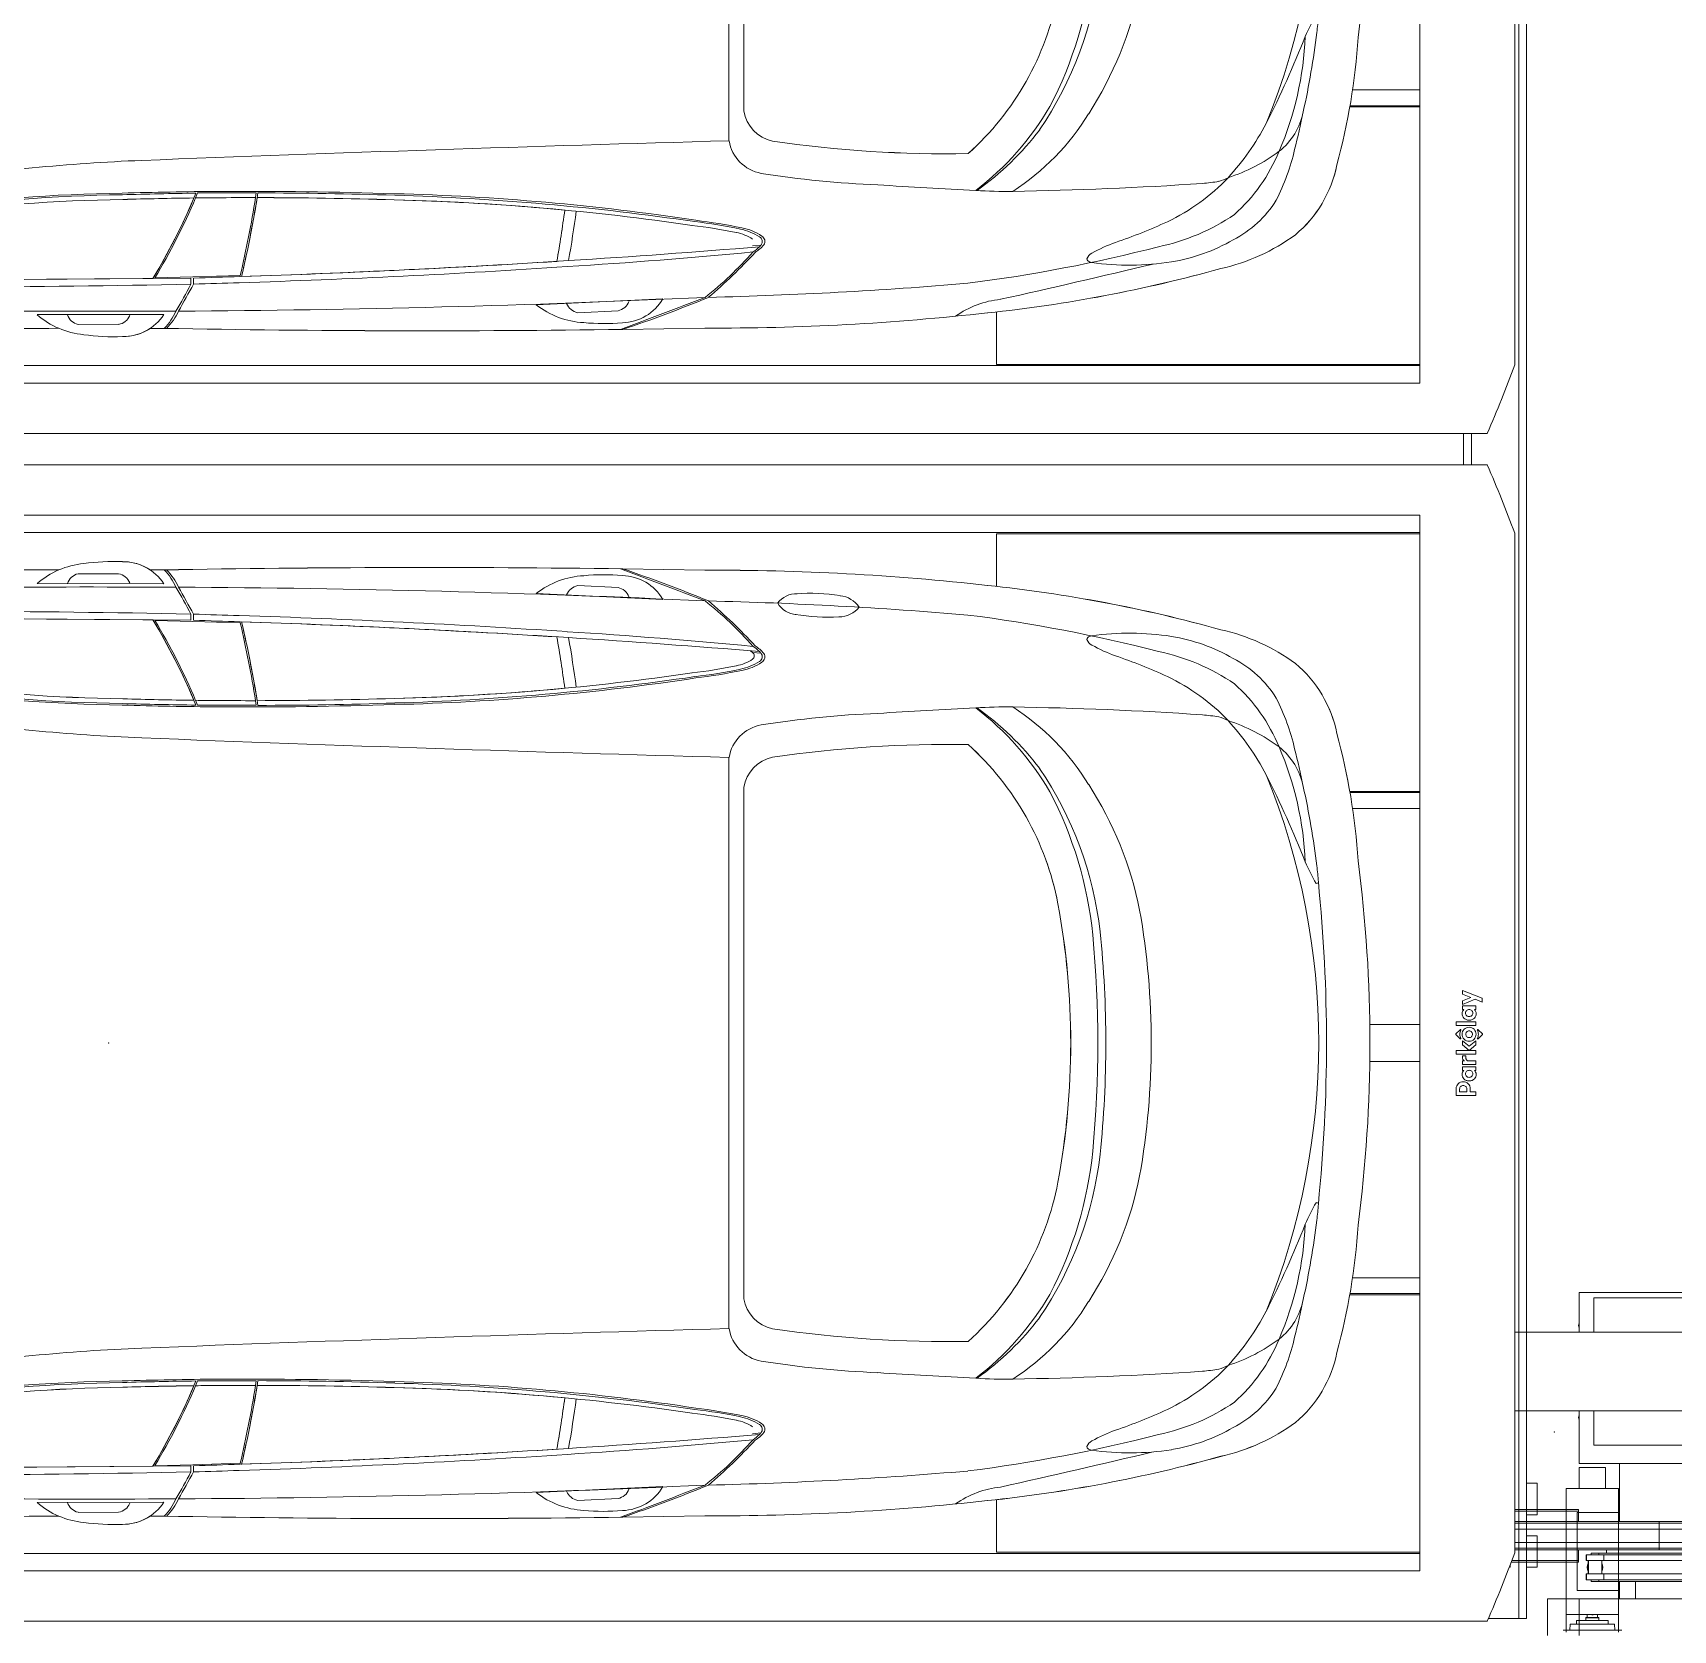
# Model space of a CAD drawing. Header units: inches. Extents: x -27 to 122, y -44 to 75.
# Drawn here: x 35.242 to 38.363, y 13.027 to 16.067 of the extents above; entities that cross this region are included whole.
import ezdxf

# ---------------------------------------------------------------- set-up
doc = ezdxf.new("R2010")
doc.units = ezdxf.units.IN
doc.header["$MEASUREMENT"] = 0
doc.set_wipeout_variables(frame=1)
doc.linetypes.add('PHANTOM', pattern=[12.7, 6.35, -1.27, 1.27, -1.27, 1.27, -1.27])
for name, color, linetype in [('PK24-LOGO', 7, 'Continuous'), ('PK24E', 7, 'Continuous'), ('PK24E-COMP-CAR', 7, 'Continuous')]:
    doc.layers.add(name, color=color, linetype=linetype)
for name, color, linetype, true_color in [('PK24E-COMP-PALLET', 132, 'Continuous', 0x00b7c8), ('PK24E-HELPER', 253, 'PHANTOM', 0xa1a1a1), ('PK24E-SYS-LIFT', 31, 'Continuous', 0xffcc5a), ('PK24E-SYS-SHELF', 31, 'Continuous', 0xffcc5a)]:
    doc.layers.add(name, color=color, linetype=linetype, true_color=true_color)
doc.layers.add('Text', color=142, linetype='Continuous', lineweight=20)

# ---------------------------------------------------------------- blocks, each defined once
blk = doc.blocks.new('ELIFTTT-CHASIS--TOP-COMP-PKE24')
at = {"layer": 'PK24E-HELPER', "lineweight": 5}
blk.add_point((0, 167.5), dxfattribs=at)
at = {"layer": 'PK24E-SYS-LIFT', "lineweight": 5}
for p, q in [((279.75, 149.25), (279.75, 145.25)), ((284.75, 149.25), (279.75, 149.25)), ((284.75, 145.25), (284.75, 149.25)), ((277.25, 145.25), (277.25, 121.25)), ((287.25, 145.25), (277.25, 145.25)), ((287.25, 140.65), (287.25, 145.25)), ((287.25, 140.65), (279.35, 140.65)), ((279.35, 140.65), (279.35, 125.85)), ((287.25, 125.85), (287.25, 140.65)), ((281.1, 132.62), (281.1, 131.52)), ((282.02, 132.62), (281.1, 132.62)), ((281.1, 131.52), (281.48, 131.52)), ((281.48, 131.52), (281.48, 128.98)), ((283.48, 132.95), (282.02, 132.95)), ((282.02, 132.95), (282.02, 132.62)), ((283.48, 132.62), (283.48, 132.95)), ((284.4, 132.62), (283.48, 132.62)), ((284.02, 131.52), (284.4, 131.52)), ((284.02, 128.98), (284.02, 131.52)), ((284.4, 131.52), (284.4, 132.62)), ((281.1, 128.98), (281.1, 127.88)), ((281.48, 128.98), (281.1, 128.98)), ((284.4, 128.98), (284.02, 128.98)), ((284.4, 127.88), (284.4, 128.98)), ((279.35, 125.85), (287.25, 125.85)), ((281.1, 127.88), (282.02, 127.88)), ((282.02, 127.88), (282.02, 127.55)), ((282.02, 127.55), (283.48, 127.55)), ((283.48, 127.88), (284.4, 127.88)), ((283.48, 127.55), (283.48, 127.88)), ((287.25, 121.25), (287.25, 125.85)), ((277.25, 121.25), (287.25, 121.25)), ((277.25, 121.25), (277.25, 118.3)), ((278.03, 119.4), (277.97, 118.3)), ((278.03, 119.4), (286.47, 119.4)), ((279.25, 120.1), (279.25, 119.4)), ((279.25, 120.1), (285.25, 120.1)), ((281.1, 120.7), (281, 120.6)), ((281, 120.6), (281, 120.1)), ((283.5, 120.6), (281, 120.6)), ((281.1, 120.7), (283.4, 120.7)), ((281.25, 121.25), (281.25, 120.7)), ((283.25, 120.7), (283.25, 121.25)), ((283.5, 120.6), (283.4, 120.7)), ((283.5, 120.1), (283.5, 120.6)), ((285.25, 119.4), (285.25, 120.1)), ((286.53, 118.3), (286.47, 119.4)), ((287.25, 118.3), (287.25, 121.25)), ((276.68, 118.3), (277.28, 118.3)), ((277.28, 118.3), (277.26, 117.91)), ((277.28, 118.3), (287.22, 118.3)), ((287.24, 117.91), (287.22, 118.3)), ((287.22, 118.3), (287.82, 118.3))]:
    blk.add_line(p, q, dxfattribs=at)
for start, end in [(147.8509, 212.1491), (327.8509, 32.1491)]:
    blk.add_arc((282.75, 130.25), 1.5, start, end, dxfattribs=at)
for points, knots in [([(282.09, 121.25), (282.11, 121.24), (282.16, 121.21), (282.25, 121.2), (282.34, 121.21), (282.39, 121.24), (282.41, 121.25)], [0, 0, 0, 0, 0.230406, 0.49981, 0.78779, 1, 1, 1, 1]), ([(276.68, 118.3), (276.68, 118.3), (276.67, 118.3), (276.67, 118.28), (276.67, 118.28)], [0, 0, 0, 0, 0.487803, 1, 1, 1, 1]), ([(287.83, 118.28), (287.83, 118.28), (287.83, 118.3), (287.82, 118.3), (287.82, 118.3)], [0, 0, 0, 0, 0.485402, 1, 1, 1, 1])]:
    blk.add_open_spline(points, degree=3, knots=knots, dxfattribs=at)
blk = doc.blocks.new('ELIFT-DU--TOP-COMP-PKE24')
at = {"layer": 'PK24E-SYS-LIFT', "linetype": 'Continuous', "lineweight": 5}
for p, q in [((309.75, 182.5), (279.75, 182.5)), ((307, 181.5), (282.5, 181.5)), ((282.5, 153.5), (307, 153.5)), ((279.75, 150), (309.75, 150)), ((287.44, 138.95), (287.44, 150)), ((-258.37, 141.25), (279.63, 141.25)), ((-258.37, 140.95), (279.63, 140.95)), ((279.63, 141.25), (279.63, 140.95)), ((279.63, 140.95), (279.63, 138.95)), ((-270.56, 138.95), (294.94, 138.95)), ((-270.56, 138.62), (294.94, 138.62)), ((-270.56, 137.52), (294.94, 137.52)), ((294.94, 138.95), (294.94, 138.62)), ((294.94, 138.95), (307.85, 138.95)), ((294.94, 138.62), (294.94, 137.52)), ((294.94, 138.62), (308.77, 138.62)), ((294.94, 137.52), (308.77, 137.52)), ((294.94, 137.52), (294.94, 134.98)), ((-270.56, 134.98), (294.94, 134.98)), ((294.94, 134.98), (294.94, 133.88)), ((294.94, 134.98), (308.77, 134.98)), ((-270.56, 133.88), (294.94, 133.88)), ((-270.56, 133.55), (294.94, 133.55)), ((279.63, 131.55), (-258.37, 131.55)), ((279.63, 131.25), (-258.37, 131.25)), ((266.63, 130.25), (266.63, 131.25)), ((279.63, 133.55), (279.63, 131.55)), ((279.63, 131.55), (279.63, 131.25)), ((281.11, 132.62), (281.11, 131.52)), ((281.11, 132.62), (308.77, 132.62)), ((281.11, 131.52), (308.77, 131.52)), ((281.49, 131.52), (281.49, 128.98)), ((282.03, 132.95), (282.03, 132.62)), ((282.03, 132.95), (307.85, 132.95)), ((284.94, 133.55), (284.94, 132.95)), ((294.94, 133.88), (308.77, 133.88)), ((294.94, 133.88), (294.94, 133.55)), ((294.94, 133.55), (307.85, 133.55)), ((-245.37, 130.25), (266.63, 130.25)), ((281.11, 128.98), (281.11, 127.88)), ((281.11, 128.98), (308.77, 128.98)), ((281.11, 127.88), (308.77, 127.88)), ((282.03, 127.88), (282.03, 127.55)), ((282.03, 127.55), (307.85, 127.55)), ((287.44, 124.25), (287.44, 127.55)), ((290.44, 127.55), (290.44, 124.25)), ((273.69, 117.25), (273.69, 124.25)), ((279.75, 124.25), (273.69, 124.25)), ((279.75, 117.25), (279.75, 124.25)), ((309.75, 124.25), (279.75, 124.25))]:
    blk.add_line(p, q, dxfattribs=at)
at = {"lineweight": 5}
blk.add_wipeout([(-285.75, 175), (-285.75, 160), (307, 160), (307, 175)], dxfattribs=at)
at = {"layer": 'PK24E-SYS-LIFT', "linetype": 'Continuous', "lineweight": 5}
for p, q in [((279.75, 182.5), (279.75, 175)), ((282.5, 181.5), (282.5, 175)), ((-285.75, 175), (307, 175)), ((307, 160), (-285.75, 160)), ((266.63, 141.25), (266.63, 160)), ((279.75, 160), (279.75, 150)), ((282.5, 160), (282.5, 153.5))]:
    blk.add_line(p, q, dxfattribs=at)
for centre in [(280.61, 176.25), (280.61, 158.75)]:
    blk.add_ellipse(centre, major_axis=(0, -1.1), ratio=0.887842, start_param=4.22895, end_param=5.195828, dxfattribs=at)
blk = doc.blocks.new('*U32')
blk.add_blockref('ELIFTTT-CHASIS--TOP-COMP-PKE24', (0, 0))
blk.add_blockref('ELIFT-DU--TOP-COMP-PKE24', (0, 0))
blk = doc.blocks.new('SEDAN---TOP-COMP-PKE24')
at = {"layer": 'PK24E-COMP-CAR', "lineweight": 5}
for p, q in [((-62.86, 104.5), (-72.44, 82.5)), ((-169.27, 88.29), (-174, 88.29)), ((-98.66, 88.8), (-169.27, 88.29)), ((-98.66, 88.8), (-79.61, 89.39)), ((10.5, 87.37), (-13.63, 87.41)), ((-5.82, 89.3), (1.87, 89.25)), ((97.78, 90.23), (113.41, 89.96)), ((-97.93, 86.02), (-81.06, 86.26)), ((105.43, 84.4), (81.33, 85.52)), ((89.22, 87.05), (96.9, 86.66)), ((-95.15, 81.48), (-93.97, 80.32)), ((-94.58, 81.49), (-84.09, 81.71)), ((-94.58, 81.49), (-93.64, 80.58)), ((15.63, 81.62), (15.63, 80.46)), ((16.15, 81.61), (16.15, 80.46)), ((-116.92, 74.75), (-123.58, 80.66)), ((-116.92, 74.58), (-123.58, 80.49)), ((-93.64, 80.58), (-91.91, 80.62)), ((-93.36, 80.34), (-91.61, 80.39)), ((-91.91, 80.62), (-84.91, 80.75)), ((-74.57, 80.93), (-65.09, 81.1)), ((-70.54, 74.33), (-73.22, 80.95)), ((15.63, 80.44), (-65.09, 81.1)), ((16.01, 80.23), (8.78, 80.42)), ((16.01, 80.23), (25.03, 79.95)), ((-114.09, 71.73), (-116.92, 74.75)), ((-114.09, 71.56), (-116.92, 74.58)), ((122.48, 74.33), (122.11, 74.63)), ((122.48, 74.33), (124.09, 74.18)), ((123.8, 74.5), (124.09, 74.18)), ((16.52, 65.21), (16.91, 64.26)), ((16.91, 64.26), (28.03, 64.26)), ((28.03, 64.26), (27.9, 65.14)), ((-216.91, 52.81), (-209.34, 57.94)), ((120.81, 48.65), (120.81, -48.65)), ((-57.16, 11.11), (-57.16, -11.11)), ((-216.91, -52.81), (-209.34, -57.94)), ((16.52, -65.21), (16.91, -64.26)), ((16.91, -64.26), (28.03, -64.26)), ((28.03, -64.26), (27.9, -65.14)), ((-114.09, -71.56), (-116.92, -74.58)), ((-114.09, -71.73), (-116.92, -74.75)), ((-116.92, -74.58), (-123.58, -80.49)), ((-116.92, -74.75), (-123.58, -80.66)), ((-70.54, -74.33), (-73.22, -80.95)), ((122.48, -74.33), (124.09, -74.18)), ((123.8, -74.5), (124.09, -74.18)), ((-95.15, -81.48), (-93.97, -80.32)), ((-94.58, -81.49), (-93.64, -80.58)), ((-93.64, -80.58), (-91.91, -80.62)), ((-93.36, -80.34), (-91.61, -80.39)), ((-91.91, -80.62), (-84.91, -80.75)), ((-74.57, -80.93), (-65.09, -81.1)), ((15.63, -80.44), (-65.09, -81.1)), ((16.01, -80.23), (8.78, -80.42)), ((15.63, -81.62), (15.63, -80.46)), ((16.01, -80.23), (25.03, -79.95)), ((16.15, -81.61), (16.15, -80.46)), ((-94.58, -81.49), (-84.09, -81.71)), ((-62.86, -104.5), (-72.44, -82.5)), ((-97.93, -86.02), (-81.06, -86.26)), ((10.5, -87.37), (-13.63, -87.41)), ((105.43, -84.4), (81.33, -85.52)), ((89.22, -87.05), (96.9, -86.66)), ((-169.27, -88.29), (-174, -88.29)), ((-98.66, -88.8), (-169.27, -88.29)), ((-98.66, -88.8), (-79.61, -89.39)), ((-5.82, -89.3), (1.87, -89.25)), ((97.78, -90.23), (113.41, -89.96))]:
    blk.add_line(p, q, dxfattribs=at)
for points in [[(-219.23, -66.14, -0.061643), (-229.5, -50.11, -0.061425), (-237.69, -30.02, -0.075225), (-237.69, 30.02, -0.061425), (-229.5, 50.11, -0.061643), (-219.23, 66.14, -0.062715), (-207.09, 76.23, -0.080698), (-193.17, 81.68, 0.049447), (-178.89, 87.33, -0.075259), (-174, 88.29), (-169.27, 88.29), (-98.66, 88.8), (-79.61, 89.39, 0.023024), (-78.74, 91.93, -0.158163), (-73.91, 101.48, -0.182926), (-62.86, 104.5), (-69.33, 89.64, -0.007742), (-9.49, 90.01, -0.077763), (-4.76, 91.22, -0.044865), (2.6, 91.59, -0.150488), (7.83, 90.05, -0.000309), (10.57, 90.02, -0.008053), (97.78, 90.23), (113.41, 89.96, -0.029408), (167.21, 87.06, -0.042052), (211.54, 78.64, -0.105095), (225.75, 72.2, -0.171896), (233.64, 58.91, -0.050927), (237.67, 34.67, -0.065564), (237.67, -34.67, -0.050927), (233.64, -58.91, -0.171896), (225.75, -72.2, -0.105095), (211.54, -78.64, -0.042052), (167.21, -87.06, -0.029408), (113.41, -89.96), (97.78, -90.23, -0.008053), (10.57, -90.02, -0.000309), (7.83, -90.05, -0.150488), (2.6, -91.59, -0.044865), (-4.76, -91.22, -0.077763), (-9.49, -90.01, -0.007742), (-69.33, -89.64), (-62.86, -104.5, -0.182926), (-73.91, -101.48, -0.158163), (-78.74, -91.93, 0.023024), (-79.61, -89.39), (-98.66, -88.8), (-169.27, -88.29), (-174, -88.29, -0.075259), (-178.89, -87.33, 0.049447), (-193.17, -81.68, -0.080698), (-207.09, -76.23, -0.062715)], [(-65.09, 81.1), (-73.22, 80.95), (-70.53, 74.32, 0.014822), (-35.67, 68.36, 0.030043), (2.71, 65.49, 0.004063), (16.22, 65.21, 0.035411), (8.42, 80.5)], [(25.28, 80.15, -0.016235), (28.25, 65.14, 0.00745), (54.29, 65.56, 0.017199), (86.77, 67.51, 0.008624), (85.26, 77.28, 0.007485)], [(-101.46, 68.87, 0.21976), (-113.83, 62.35, 0.069678), (-119.98, 41.74, 0.063275), (-119.98, -41.74, 0.069678), (-113.83, -62.35, 0.21976), (-101.46, -68.87, 0.037117), (-46.41, -58.91, 0.360325), (-42.69, -53.02, -0.038423), (-47.08, -18.45, -0.032223), (-54.77, -15.32, -0.201945), (-57.16, -11.11), (-57.16, 11.11, -0.201945), (-54.77, 15.32, -0.032223), (-47.08, 18.45, -0.038423), (-42.69, 53.02, 0.360325), (-46.41, 58.91, 0.037117)], [(126.3, 54.38, 0.304088), (120.81, 48.65), (120.81, -48.65, 0.304088), (126.3, -54.38, 0.041268), (163.52, -56.77, 0.163886), (180.58, -26.5, 0.091893), (180.58, 26.5, 0.163886), (163.52, 56.77, 0.041268)], [(-35.67, -68.36, 0.014822), (-70.53, -74.32), (-73.22, -80.95), (-65.09, -81.1), (8.42, -80.5, 0.035411), (16.22, -65.21, 0.004063), (2.71, -65.49, 0.030043)], [(28.25, -65.14, -0.016235), (25.28, -80.15, 0.007485), (85.26, -77.28, 0.008624), (86.77, -67.51, 0.017199), (54.29, -65.56, 0.00745)]]:
    blk.add_lwpolyline(points, format="xyb", close=True, dxfattribs=at)
for centre, radius, start, end in [((-64.4, 88.4), 16.17, 84.5375, 126.0025), ((-61.6, 89.26), 17.35, 135.2065, 183.224), ((-106.68, 100.05), 29.09, 315.424, 349.2913), ((-3.27, 75.49), 15.8, 95.4125, 130.9847), ((0.97, 50.47), 41.15, 87.7248, 98.0001), ((2.73, 82.33), 9.26, 33.0251, 90.7991), ((-297.73, 335.52), 276.47, 292.7519, 296.5872), ((-173.26, 71.64), 16.67, 92.5187, 109.7343), ((-88.33, 88.24), 10.35, 176.9022, 192.453), ((-90.22, 88.08), 7.98, 174.7847, 194.9697), ((-72.64, 88.8), 6.31, 184.7355, 271.8294), ((-27.52, -1842.23), 1932.32, 89.46551, 91.2399), ((-5.03, 86.36), 3.04, 105.091, 158.8834), ((1.53, 86.64), 2.64, 20.8811, 82.6101), ((-19.05, -2122.12), 2212.33, 89.23306, 89.30384), ((60.59, -2617.2), 2707.68, 89.21283, 91.05848), ((2.79, 82.38), 10.9, 23.5779, 44.4636), ((2.01, 81.41), 12.48, 25.2884, 43.4409), ((91.15, 73.14), 15.8, 92.8336, 128.4058), ((94.26, 47.96), 41.15, 85.1459, 95.4212), ((-293.91, -966.2), 1126.56, 68.80125, 69.67692), ((97.45, 79.7), 9.26, 30.4462, 88.2202), ((7.29, -176.06), 281.25, 67.6811, 71.2298), ((115.73, -368.46), 458.42, 83.5521, 90.29), ((-214.5, 156.5), 77.8, 285.9155, 297.2387), ((-120.33, 66.66), 29.22, 30.4712, 41.4579), ((-112.63, 71.62), 20.57, 28.6754, 44.4041), ((-4.65, -5675.73), 5762.5, 89.826757, 90.657219), ((-55.59, 45.28), 79.96, 27.0266, 31.2322), ((0.75, -2315.17), 2401.94, 87.31052, 89.70092), ((400.86, 299.68), 442.21, 208.7857, 209.5474), ((89.88, 84.08), 3.04, 102.5121, 156.3046), ((96.44, 84.06), 2.64, 18.3022, 80.0312), ((130.81, 81.06), 4.42, 87.5979, 143.4152), ((133.45, 49.46), 36.11, 80.9538, 94.1886), ((138.58, 80.08), 5.07, 34.0026, 83.7533), ((139.42, -180.22), 268.73, 74.431, 84.063), ((-183.36, 36.09), 46.63, 102.1421, 120.5966), ((-161.84, -60.16), 143.68, 96.751, 103.0827), ((-176.92, 69.41), 13.23, 82.1737, 97.8561), ((-176.09, 82.51), 2.49, 283.1984, 331.9154), ((-175.21, 80.92), 1.6, 41.6512, 86.9746), ((-174.55, 81.55), 0.692, 341.7255, 38.8125), ((-36.32, -2454.38), 2536.54, 91.32888, 91.97137), ((-66.73, 72.51), 11.5, 119.7345, 154.246), ((-36.58, -2440.23), 2522.39, 88.81394, 90.83629), ((114.29, 3096.19), 3016.18, 268.13548, 268.30047), ((-33.65, -1742.8), 1825.08, 86.20281, 88.16358), ((69.93, 29.14), 70.13, 41.3553, 51.6379), ((94.27, -735.78), 820.14, 85.15985, 88.61477), ((53.37, 12.12), 94.18, 42.3548, 49.8521), ((131.06, 85.96), 4.42, 210.8879, 266.7052), ((136.82, 117.13), 36.11, 260.1145, 273.3493), ((138.88, 86.15), 5.07, 270.5498, 320.3005), ((126.83, -208.42), 292.15, 75.5537, 82.7962), ((-170.4, 29.26), 56.29, 117.1325, 144.9762), ((-186.34, 43.99), 36.69, 102.6348, 120.9753), ((-160.31, 24.5), 57.62, 105.3002, 114.6581), ((-95.87, -1030.07), 1111.07, 91.42921, 94.47226), ((-95.87, -1030.24), 1111.07, 91.42921, 94.47226), ((-80.5, 98.49), 22.61, 233.4438, 258.5287), ((-80.74, 97.3), 21.15, 232.2694, 259.1312), ((-78.45, 100.5), 24, 235.8879, 261.2775), ((-76.49, 99.59), 22.08, 244.6304, 268.4473), ((-95.53, 17.86), 121.37, 22.4976, 31.0717), ((-95.23, 17.86), 121.37, 22.9596, 31.0262), ((47.02, 862.9), 783.05, 267.74093, 268.38698), ((-40.59, -1924.38), 2005.61, 86.33841, 88.1264), ((-204.64, 26.99), 235.7, 9.3153, 12.9871), ((-204.34, 26.99), 235.7, 9.0956, 13.0385), ((19.59, -1003.28), 1083.66, 84.54654, 86.42201), ((203.48, 42), 37.52, 53.5971, 77.5949), ((-173.07, 23), 63.18, 122.5877, 136.9421), ((-189.22, 50.92), 29.29, 123.1182, 158.6656), ((-152.98, 10.65), 73.28, 115.3484, 138.6962), ((-43.08, -455.9), 535.77, 94.9919, 97.9221), ((48.2, 656.1), 594.88, 257.06162, 261.83817), ((50.14, 668.51), 607.14, 257.16578, 261.83301), ((47.41, 659.23), 596.69, 257.46559, 261.99639), ((-197.26, 28.6), 286.68, 7.7985, 9.7757), ((-192.67, 28.85), 284.29, 7.8575, 9.7787), ((-42.72, -1961.75), 2043.04, 85.32494, 86.34579), ((118.65, 69.33), 7.29, 45.0659, 57.3941), ((119.22, 69.61), 7.04, 39.9295, 57.8756), ((186.57, 76.77), 0.494, 129.2513, 176.9497), ((187.85, 77.41), 1.87, 199.2077, 244.3684), ((187.48, 75.5), 2.05, 104.9203, 126.3831), ((194.18, 25.29), 52.7, 81.2711, 97.8931), ((200.54, 99.37), 27.23, 240.2717, 250.7282), ((196.47, 42.86), 34.98, 60.0524, 80.5948), ((-45, -438.56), 518.32, 97.995, 100.1199), ((-102.26, 4.78), 67.99, 83.8009, 100.0181), ((-118.87, -126.79), 200.59, 77.923, 83.141), ((98.54, 174.84), 105.16, 276.7852, 281.4395), ((117.61, 80.7), 9.1, 281.3583, 302.3899), ((118.02, 81.66), 10.75, 281.5451, 302.4414), ((118.64, 80.77), 10.03, 280.3524, 303.9003), ((121.98, 73.67), 0.827, 307.5335, 52.783), ((123.26, 73.51), 1.07, 299.4491, 38.8727), ((123.66, 73.47), 1.17, 299.3514, 34.4026), ((156.6, -28.17), 107.67, 65.4151, 71.057), ((191.31, 34.66), 40.71, 55.877, 78.0896), ((204.14, 54.36), 21.21, 32.1506, 62.5032), ((210.94, 54.42), 23.14, 11.2056, 50.22), ((-52.64, -509.63), 587.29, 98.16734, 103.21053), ((-101.49, 52.6), 22.96, 123.6769, 157.6102), ((-100.59, 52.21), 16.68, 92.9735, 142.5507), ((-140.88, -306.38), 377.31, 75.6057, 84.0024), ((209.43, 1589.03), 1546.4, 259.32932, 260.89545), ((42.27, 538.54), 473.13, 271.4558, 278.3489), ((40.47, 551.19), 486.69, 271.641, 278.3926), ((43.18, 517.82), 453.56, 271.423, 278.6866), ((98.59, 175.86), 106.94, 276.9364, 281.6426), ((98.5, 176.78), 108.13, 277.0023, 281.7071), ((184.17, 33.83), 39.83, 43.7152, 64.3709), ((-159.64, 16.61), 77.48, 140.2708, 154.3805), ((7.17, 381.59), 317.33, 262.1349, 269.1704), ((7.21, 382.52), 317.96, 262.1703, 269.1694), ((7.37, 386.04), 320.58, 262.2841, 269.1673), ((27.03, 939.01), 873.87, 270.07421, 271.78768), ((191.91, 43.6), 33.28, 22.4936, 48.0772), ((185.1, 46.71), 41.56, 12.9085, 27.0964), ((26.5, 878.44), 814.5, 268.31692, 269.60026), ((26.62, 883.44), 819.2, 268.31952, 269.29918), ((26.97, 896.69), 831.55, 268.32799, 269.25734), ((26.97, 896.69), 831.55, 269.27979, 269.55469), ((27.03, 939.01), 873.87, 269.57288, 270.05711), ((26.45, 924.83), 860.88, 269.62504, 271.86362), ((26.62, 925.75), 861.51, 270.11773, 271.848), ((154.02, -128.07), 190.95, 92.3174, 99.017), ((250.68, -1623.18), 1689.13, 92.90937, 93.54287), ((170.81, -28.86), 92.82, 89.2731, 93.6198), ((131.82, 20.25), 54.69, 30.2777, 52.7207), ((131.89, 17.61), 56.95, 37.4412, 54.1701), ((161.23, -630.98), 695.01, 86.13621, 89.11285), ((146.89, 24.97), 46.36, 31.4915, 57.2212), ((205.84, 33.15), 29.38, 79.4948, 85.6599), ((-20.48, -83.54), 243.89, 143.4887, 147.0067), ((-158.26, -83.55), 148.45, 101.1054, 113.2737), ((81.19, 0), 212.94, 163.2572, 196.7428), ((-43.31, 30.11), 77.54, 155.4324, 171.3758), ((210.31, 0), 253.31, 165.808, 194.192), ((20.7, 421.08), 363.31, 261.1383, 267.7269), ((125.55, 53), 7.66, 100.9038, 169.9775), ((209.09, 54.07), 8.25, 62.0609, 75.2343), ((202.54, 29.3), 33.7, 53.3329, 71.9981), ((176.71, 28.17), 49.14, 27.7511, 42.4711), ((-203.41, 26.57), 31.35, 105.5199, 133.6166), ((-214.29, 65.25), 8.83, 286.3623, 315.0949), ((-48.11, 53.72), 5.46, 344.2805, 79.2136), ((396.89, 10097.96), 10047.5, 267.772041, 268.409436), ((159.36, -169.54), 226.34, 88.9472, 98.3998), ((127.12, 16.32), 54.42, 10.7856, 48.0145), ((214.75, 46.36), 12.73, 11.1246, 51.5606), ((165.67, 31.9), 62.01, 2.3622, 23.2046), ((116.96, 27.06), 120.95, 3.6064, 15.2679), ((38507.92, 0), 38389.96, 179.918916, 180.081084), ((127.83, 47.42), 7.13, 102.4032, 170.0587), ((73.91, 17.65), 156.47, 11.4902, 14.1867), ((-152.11, 6.89), 88.65, 150.8176, 164.8775), ((-199.28, 16.8), 40.1, 116.0817, 141.0743), ((-99.23, 0), 129.15, 155.9157, 204.0843), ((-99.06, 0), 129.15, 155.8616, 204.1384), ((179.75, 7.18), 227.11, 168.5559, 177.1567), ((119.54, 13.27), 69.51, 6.5279, 34.0955), ((94.81, 0), 135.38, 337.8449, 22.1551), ((32.35, -43.02), 210.09, 21.6408, 26.6018), ((-206.61, 28.32), 24.95, 126.0607, 172.1709), ((-99.65, -0.01), 130.96, 158.2662, 177.8999), ((111.67, 12.78), 75.95, 5.882, 27.4799), ((127.86, 11.49), 69.65, 11.4325, 32.7677), ((75.67, 15.25), 155.25, 6.8321, 12.4866), ((-99.66, -0.01), 132.78, 160.4779, 176.8863), ((-216.31, 33.98), 12.15, 123.0411, 140.9727), ((-198.32, 21.08), 35.27, 138.6846, 140.9658), ((-205.51, 22.25), 31.83, 141.6601, 173.1733), ((-99.67, -0.01), 133.28, 161.0425, 176.7705), ((-213.93, 29.41), 17.05, 137.5427, 151.3063), ((208.52, 0), 331.14, 172.7589, 187.2411), ((-99.66, -0.01), 134.86, 163.5999, 177.2039), ((-99.68, 0), 134.56, 162.8481, 176.962), ((-185.33, 17.99), 48.1, 153.192, 155.3203), ((-197.47, 22.79), 34.84, 156.654, 168.918), ((261.66, 49.18), 37.08, 203.3989, 210.465), ((-25.6, 0), 265.54, 352.4977, 7.5023), ((-99.69, 0), 135.4, 166.4538, 193.5462), ((-112.46, -386.64), 419.55, 92.2915, 105.8548), ((188.44, 27.93), 41.78, 3.7238, 7.9632), ((-39.3, 0), 200.64, 171.3961, 188.6039), ((229.84, 30.63), 0.284, 239.4556, 4.0705), ((-71.6, 0.01), 303.27, 354.2027, 5.7986), ((-36.68, 0), 202.11, 172.5993, 187.4007), ((37.61, 0), 145.4, 349.4993, 10.5007), ((53.43, 0), 144.91, 349.9468, 10.0532), ((-35.79, 0), 223.95, 354.7316, 5.2684), ((-17.83, 0), 207.52, 354.1451, 5.8549), ((-26.66, -42.67), 64.44, 108.4794, 115.8619), ((-50.97, 10.37), 6.23, 127.5597, 173.228), ((-228.37, 3.97), 6.5, 150.9416, 173.9628), ((-232.9, 5.01), 1.53, 102.1025, 167.8605), ((-233.19, 6.58), 1.02, 63.7035, 147.9621), ((-233.52, 4.76), 1.77, 38.8304, 81.862), ((-235.4, 3.07), 5.18, 19.4522, 58.9919), ((-202.83, 0.56), 32.26, 172.7148, 178.7464), ((-212.26, 0.19), 22.72, 166.9051, 180.4687), ((-237.14, 1.55), 6.6, 21.4953, 40.8079), ((-240.92, 0.01), 10.68, 359.9671, 21.793), ((-241.08, 0.02), 11.58, 359.9064, 24.3217), ((-202.83, -0.56), 32.26, 181.2536, 187.2852), ((-212.26, -0.19), 22.72, 179.5313, 193.0949), ((-240.92, -0.01), 10.68, 338.207, 0.0329), ((-241.08, -0.02), 11.58, 335.6783, 0.0936), ((-228.37, -3.97), 6.5, 186.0372, 209.0584), ((-232.9, -5.01), 1.53, 192.1395, 257.8975), ((-233.52, -4.76), 1.77, 278.138, 321.1696), ((-235.4, -3.07), 5.18, 301.0081, 340.5478), ((-237.14, -1.55), 6.6, 319.1921, 338.5047), ((-99.65, 0.01), 130.96, 182.1001, 201.7338), ((-99.66, 0.01), 134.86, 182.7961, 196.4001), ((-99.68, 0), 134.56, 183.038, 197.1519), ((-233.19, -6.58), 1.02, 212.0379, 296.2965), ((-99.67, 0.01), 133.28, 183.2295, 198.9575), ((-99.66, 0.01), 132.78, 183.1137, 199.5221), ((-50.97, -10.37), 6.23, 186.772, 232.4403), ((-26.66, 42.67), 64.44, 244.1381, 251.5206), ((-112.46, 386.64), 419.55, 254.1452, 267.7085), ((179.75, -7.18), 227.11, 182.8433, 191.4441), ((119.54, -13.27), 69.51, 325.9045, 353.4721), ((111.67, -12.78), 75.95, 332.5201, 354.118), ((-205.51, -22.25), 31.83, 186.8267, 218.3399), ((127.12, -16.32), 54.42, 311.9855, 349.2144), ((127.86, -11.49), 69.65, 327.2323, 348.5675), ((-152.11, -6.89), 88.65, 195.1225, 209.1824), ((-197.47, -22.79), 34.84, 191.082, 203.346), ((261.66, -49.18), 37.08, 149.535, 156.6011), ((229.84, -30.63), 0.284, 355.9295, 120.5444), ((188.44, -27.93), 41.78, 352.0368, 356.2762), ((-206.61, -28.32), 24.95, 187.8291, 233.9393), ((75.67, -15.25), 155.25, 347.5134, 353.1679), ((32.35, 43.02), 210.09, 333.3982, 338.3592), ((165.67, -31.9), 62.01, 336.7954, 357.6378), ((116.96, -27.06), 120.95, 344.7321, 356.3936), ((-185.33, -17.99), 48.1, 204.6797, 206.808), ((-213.93, -29.41), 17.05, 208.6937, 222.4573), ((-199.28, -16.8), 40.1, 218.9257, 243.9183), ((-216.31, -33.98), 12.15, 219.0273, 236.9589), ((-198.32, -21.08), 35.27, 219.0342, 221.3154), ((-43.31, -30.11), 77.54, 188.6242, 204.5676), ((-20.48, 83.54), 243.89, 212.9933, 216.5113), ((-203.41, -26.57), 31.35, 226.3834, 254.4801), ((127.83, -47.42), 7.13, 189.9413, 257.5968), ((131.82, -20.25), 54.69, 307.2793, 329.7223), ((146.89, -24.97), 46.36, 302.7788, 328.5085), ((214.75, -46.36), 12.73, 308.4394, 348.8754), ((73.91, -17.65), 156.47, 345.8133, 348.5098), ((-159.64, -16.61), 77.48, 205.6195, 219.7292), ((-158.26, 83.55), 148.45, 246.7263, 258.8946), ((-48.11, -53.72), 5.46, 280.7864, 15.7195), ((131.89, -17.61), 56.95, 305.8299, 322.5588), ((176.71, -28.17), 49.14, 317.5289, 332.2489), ((396.89, -10097.96), 10047.5, 91.590564, 92.227959), ((125.55, -53), 7.66, 190.0225, 259.0962), ((159.36, 169.54), 226.34, 261.6002, 271.0528), ((185.1, -46.71), 41.56, 332.9036, 347.0915), ((-214.29, -65.25), 8.83, 44.9051, 73.6377), ((-152.98, -10.65), 73.28, 221.3038, 244.6516), ((-140.88, 306.38), 377.31, 275.9976, 284.3943), ((20.7, -421.08), 363.31, 92.2731, 98.8617), ((202.54, -29.3), 33.7, 288.0019, 306.6671), ((191.91, -43.6), 33.28, 311.9228, 337.5064), ((210.94, -54.42), 23.14, 309.78, 348.7944), ((-170.4, -29.26), 56.29, 215.0238, 242.8675), ((-189.22, -50.92), 29.29, 201.3344, 236.8818), ((-52.64, 509.63), 587.29, 256.78947, 261.83266), ((-101.49, -52.6), 22.96, 202.3898, 236.3231), ((-100.59, -52.21), 16.68, 217.4493, 267.0265), ((209.43, -1589.03), 1546.4, 99.10455, 100.67068), ((154.02, 128.07), 190.95, 260.983, 267.6826), ((184.17, -33.83), 39.83, 295.6291, 316.2848), ((205.84, -33.15), 29.38, 274.3401, 280.5052), ((209.09, -54.07), 8.25, 284.7657, 297.9391), ((7.17, -381.59), 317.33, 90.8296, 97.8651), ((7.21, -382.52), 317.96, 90.8306, 97.8297), ((7.37, -386.04), 320.58, 90.8327, 97.7159), ((26.5, -878.44), 814.5, 90.39974, 91.68308), ((26.62, -883.44), 819.2, 90.70082, 91.68048), ((26.97, -896.69), 831.55, 90.74266, 91.67201), ((-95.53, -17.86), 121.37, 328.9283, 337.5024), ((-95.23, -17.86), 121.37, 328.9738, 337.0404), ((26.97, -896.69), 831.55, 90.44531, 90.72021), ((27.03, -939.01), 873.87, 89.94289, 90.42712), ((26.45, -924.83), 860.88, 88.13638, 90.37496), ((-204.64, -26.99), 235.7, 347.0129, 350.6847), ((-204.34, -26.99), 235.7, 346.9615, 350.9044), ((27.03, -939.01), 873.87, 88.21232, 89.92579), ((26.62, -925.75), 861.51, 88.152, 89.88227), ((40.47, -551.19), 486.69, 81.6074, 88.359), ((43.18, -517.82), 453.56, 81.3134, 88.577), ((250.68, 1623.18), 1689.13, 266.45713, 267.09063), ((170.81, 28.86), 92.82, 266.3802, 270.7269), ((161.23, 630.98), 695.01, 270.88715, 273.86379), ((-173.07, -23), 63.18, 223.0579, 237.4123), ((48.2, -656.1), 594.88, 98.16183, 102.93838), ((50.14, -668.51), 607.14, 98.16699, 102.83422), ((47.41, -659.23), 596.69, 98.00361, 102.53441), ((42.27, -538.54), 473.13, 81.6511, 88.5442), ((-197.26, -28.6), 286.68, 350.2243, 352.2015), ((-192.67, -28.85), 284.29, 350.2213, 352.1425), ((191.31, -34.66), 40.71, 281.9104, 304.123), ((204.14, -54.36), 21.21, 297.4968, 327.8494), ((-45, 438.56), 518.32, 259.8801, 262.005), ((-102.26, -4.78), 67.99, 259.9819, 276.1991), ((-118.87, 126.79), 200.59, 276.859, 282.077), ((98.54, -174.84), 105.16, 78.5605, 83.2148), ((98.59, -175.86), 106.94, 78.3574, 83.0636), ((98.5, -176.78), 108.13, 78.2929, 82.9977), ((118.02, -81.66), 10.75, 57.5586, 78.4549), ((118.64, -80.77), 10.03, 56.0997, 79.6476), ((156.6, 28.17), 107.67, 288.943, 294.5849), ((-43.08, 455.9), 535.77, 262.0779, 265.0081), ((-42.72, 1961.75), 2043.04, 273.65421, 274.67506), ((117.61, -80.7), 9.1, 57.6101, 78.6417), ((118.65, -69.33), 7.29, 302.6059, 314.9341), ((119.22, -69.61), 7.04, 302.1244, 320.0705), ((123.26, -73.51), 1.07, 321.1273, 60.5509), ((123.66, -73.47), 1.17, 325.5974, 60.6486), ((126.83, 208.42), 292.15, 277.2038, 284.4463), ((200.54, -99.37), 27.23, 109.2718, 119.7283), ((196.47, -42.86), 34.98, 279.4052, 299.9476), ((203.48, -42), 37.52, 282.4051, 306.4029), ((-183.36, -36.09), 46.63, 239.4034, 257.8579), ((-186.34, -43.99), 36.69, 239.0247, 257.3652), ((-160.31, -24.5), 57.62, 245.3419, 254.6998), ((-95.87, 1030.24), 1111.07, 265.52774, 268.57079), ((-95.87, 1030.07), 1111.07, 265.52774, 268.57079), ((-80.5, -98.49), 22.61, 101.4713, 126.5562), ((-80.74, -97.3), 21.15, 100.8688, 127.7306), ((-78.45, -100.5), 24, 98.7225, 124.1121), ((-76.49, -99.59), 22.08, 91.5527, 115.3696), ((-66.73, -72.51), 11.5, 205.754, 240.2655), ((-40.59, 1924.38), 2005.61, 271.8736, 273.66159), ((19.59, 1003.28), 1083.66, 273.57799, 275.45346), ((69.93, -29.14), 70.13, 308.3621, 318.6447), ((53.37, -12.12), 94.18, 310.1479, 317.6452), ((-246.73, 1783.89), 1914.22, 282.56403, 283.45609), ((187.85, -77.41), 1.87, 115.6316, 160.7923), ((186.57, -76.77), 0.494, 183.0503, 230.7487), ((187.48, -75.5), 2.05, 233.6169, 255.0797), ((194.18, -25.29), 52.7, 262.1069, 278.7289), ((-161.84, 60.16), 143.68, 256.9173, 263.249), ((-297.73, -335.52), 276.47, 63.4128, 67.2481), ((-176.09, -82.51), 2.49, 28.0846, 76.8016), ((-36.32, 2454.38), 2536.54, 268.02863, 268.67112), ((-106.68, -100.05), 29.09, 10.7087, 44.576), ((47.02, -862.9), 783.05, 91.61302, 92.25907), ((-33.65, 1742.8), 1825.08, 271.83642, 273.79719), ((139.42, 180.22), 268.73, 275.937, 285.569), ((-214.5, -156.5), 77.8, 62.7613, 74.0845), ((-176.92, -69.41), 13.23, 262.1439, 277.8263), ((-175.21, -80.92), 1.6, 273.0254, 318.3488), ((-174.55, -81.55), 0.692, 321.1875, 18.2745), ((-120.33, -66.66), 29.22, 318.5421, 329.5288), ((-112.63, -71.62), 20.57, 315.5959, 331.3246), ((-72.64, -88.8), 6.31, 88.1706, 175.2645), ((-36.58, 2440.23), 2522.39, 269.16371, 271.18606), ((-55.59, -45.28), 79.96, 328.7678, 332.9734), ((400.86, -299.68), 442.21, 150.4526, 151.2143), ((0.75, 2315.17), 2401.94, 270.29908, 272.68948), ((114.29, -3096.19), 3016.18, 91.69953, 91.86452), ((-293.91, 966.2), 1126.56, 290.32308, 291.19875), ((7.29, 176.06), 281.25, 288.7702, 292.3189), ((94.27, 735.78), 820.14, 271.38523, 274.84015), ((-173.26, -71.64), 16.67, 250.2657, 267.4813), ((-88.33, -88.24), 10.35, 167.547, 183.0978), ((-90.22, -88.08), 7.98, 165.0303, 185.2153), ((-4.65, 5675.73), 5762.5, 269.342781, 270.173243), ((2.73, -82.33), 9.26, 269.2009, 326.9749), ((2.79, -82.38), 10.9, 315.5364, 336.4221), ((2.01, -81.41), 12.48, 316.5591, 334.7116), ((91.15, -73.14), 15.8, 231.5942, 267.1664), ((89.88, -84.08), 3.04, 203.6954, 257.4879), ((96.44, -84.06), 2.64, 279.9688, 341.6978), ((97.45, -79.7), 9.26, 271.7798, 329.5538), ((115.73, 368.46), 458.42, 269.71, 276.4479), ((171.42, -102.14), 17.73, 95.6452, 125.5224), ((-61.6, -89.26), 17.35, 176.776, 224.7935), ((-27.52, 1842.23), 1932.32, 268.7601, 270.53449), ((-3.27, -75.49), 15.8, 229.0153, 264.5875), ((-5.03, -86.36), 3.04, 201.1166, 254.909), ((1.53, -86.64), 2.64, 277.3899, 339.1189), ((-19.05, 2122.12), 2212.33, 270.69616, 270.76694), ((60.59, 2617.2), 2707.68, 268.94152, 270.78717), ((94.26, -47.96), 41.15, 264.5788, 274.8541), ((0.97, -50.47), 41.15, 261.9999, 272.2752), ((-64.4, -88.4), 16.17, 233.9975, 275.4625)]:
    blk.add_arc(centre, radius, start, end, dxfattribs=at)
blk = doc.blocks.new('LOGO----DECOR-PK24')
at = {"layer": 'PK24-LOGO', "lineweight": 5}
for p, q in [((-10, 2.13), (-8.71, 2.13)), ((-10, -1.62), (-10, 2.13)), ((-9.29, 1.47), (-9.29, 0.11)), ((-8.76, 1.47), (-9.29, 1.47)), ((-9.29, 0.11), (-8.76, 0.11)), ((-8.61, 1.46), (-8.76, 1.47)), ((-8.76, 0.11), (-8.61, 0.13)), ((-8.71, 2.13), (-8.43, 2.11)), ((-8.48, 1.42), (-8.61, 1.46)), ((-8.61, 0.13), (-8.48, 0.17)), ((-8.36, 1.35), (-8.48, 1.42)), ((-8.48, 0.17), (-8.36, 0.23)), ((-8.43, 2.11), (-8.3, 2.07)), ((-8.26, 1.27), (-8.36, 1.35)), ((-8.36, 0.23), (-8.26, 0.31)), ((-8.3, 2.07), (-8.17, 2.03)), ((-8.19, 1.17), (-8.26, 1.27)), ((-8.26, 0.31), (-8.19, 0.41)), ((-8.13, 1.05), (-8.19, 1.17)), ((-8.19, 0.41), (-8.13, 0.53)), ((-8.17, 2.03), (-7.94, 1.9)), ((-8.09, 0.93), (-8.13, 1.05)), ((-8.13, 0.53), (-8.09, 0.66)), ((-8.08, 0.79), (-8.09, 0.93)), ((-8.09, 0.66), (-8.08, 0.79)), ((-7.94, 1.9), (-7.74, 1.74)), ((-7.74, 1.74), (-7.58, 1.55)), ((-7.58, 0.04), (-7.74, -0.16)), ((-7.58, 1.55), (-7.46, 1.32)), ((-7.46, 0.27), (-7.58, 0.04)), ((-7.46, 1.32), (-7.38, 1.06)), ((-7.38, 0.52), (-7.46, 0.27)), ((-7.38, 1.06), (-7.36, 0.79)), ((-7.36, 0.79), (-7.38, 0.52)), ((-7.19, -0.02), (-7.16, 0.13)), ((-7.16, 0.13), (-7.11, 0.26)), ((-7.11, 0.26), (-6.98, 0.49)), ((-6.98, 0.49), (-6.82, 0.68)), ((-6.82, 0.68), (-6.62, 0.82)), ((-6.62, 0.82), (-6.41, 0.92)), ((-6.42, 0.06), (-6.48, -0.05)), ((-6.33, 0.17), (-6.42, 0.06)), ((-6.41, 0.92), (-6.19, 0.98)), ((-6.23, 0.25), (-6.33, 0.17)), ((-6.11, 0.31), (-6.23, 0.25)), ((-6.19, 0.98), (-5.97, 1)), ((-5.98, 0.35), (-6.11, 0.31)), ((-5.84, 0.36), (-5.98, 0.35)), ((-5.97, 1), (-5.74, 0.98)), ((-5.71, 0.35), (-5.84, 0.36)), ((-5.74, 0.98), (-5.53, 0.92)), ((-5.58, 0.31), (-5.71, 0.35)), ((-5.47, 0.24), (-5.58, 0.31)), ((-5.53, 0.92), (-5.35, 0.82)), ((-5.37, 0.16), (-5.47, 0.24)), ((-5.29, 0.06), (-5.37, 0.16)), ((-5.35, 0.82), (-5.21, 0.7)), ((-5.23, -0.06), (-5.29, 0.06)), ((-5.21, 0.7), (-5.21, 0.95)), ((-5.21, 0.95), (-4.5, 0.95)), ((-4.5, 0.95), (-4.5, -1.62)), ((-3.41, 0.95), (-4.11, 0.95)), ((-4.11, 0.95), (-4.11, -1.62)), ((-3.41, 0.53), (-3.41, 0.95)), ((-3.36, 0.62), (-3.41, 0.53)), ((-3.37, -0.03), (-3.32, 0.06)), ((-3.29, 0.71), (-3.36, 0.62)), ((-3.32, 0.06), (-3.26, 0.13)), ((-3.22, 0.78), (-3.29, 0.71)), ((-3.26, 0.13), (-3.19, 0.19)), ((-3.14, 0.84), (-3.22, 0.78)), ((-3.19, 0.19), (-3.11, 0.23)), ((-3.05, 0.89), (-3.14, 0.84)), ((-3.11, 0.23), (-3.02, 0.26)), ((-2.94, 0.92), (-3.05, 0.89)), ((-3.02, 0.26), (-2.92, 0.27)), ((-2.83, 0.94), (-2.94, 0.92)), ((-2.92, 0.27), (-2.42, 0.27)), ((-2.7, 0.95), (-2.83, 0.94)), ((-2.42, 0.95), (-2.7, 0.95)), ((-2.42, 0.27), (-2.42, 0.95)), ((-1.42, 2.13), (-2.13, 2.13)), ((-2.13, 2.13), (-2.13, -1.62)), ((-1.42, -1.62), (-1.42, 2.13)), ((-0.37, 0.95), (-1.42, -0.33)), ((-0.61, -0.33), (0.44, 0.95)), ((0.44, 0.95), (-0.37, 0.95)), ((0.44, 0.19), (0.36, -0.06)), ((0.56, 0.41), (0.44, 0.19)), ((0.72, 0.61), (0.56, 0.41)), ((0.92, 0.77), (0.72, 0.61)), ((0.77, 1.32), (0.79, 1.37)), ((0.78, 1.26), (0.77, 1.32)), ((0.81, 1.24), (0.78, 1.26)), ((0.79, 1.37), (1.61, 2.19)), ((0.85, 1.23), (0.81, 1.24)), ((0.89, 1.24), (0.85, 1.23)), ((1.07, 1.32), (0.89, 1.24)), ((1.15, 0.9), (0.92, 0.77)), ((1.27, 1.37), (1.07, 1.32)), ((1.07, -0.08), (1.13, 0.03)), ((1.13, 0.03), (1.21, 0.12)), ((1.4, 0.98), (1.15, 0.9)), ((1.21, 0.12), (1.3, 0.2)), ((1.46, 1.41), (1.27, 1.37)), ((1.3, 0.2), (1.41, 0.26)), ((1.67, 1), (1.4, 0.98)), ((1.41, 0.26), (1.54, 0.3)), ((1.67, 1.42), (1.46, 1.41)), ((1.54, 0.3), (1.67, 0.31)), ((1.61, 2.19), (1.67, 2.21)), ((1.67, 2.21), (1.73, 2.19)), ((1.87, 1.41), (1.67, 1.42)), ((1.94, 0.98), (1.67, 1)), ((1.67, 0.31), (1.8, 0.3)), ((1.73, 2.19), (2.54, 1.37)), ((1.8, 0.3), (1.92, 0.26)), ((2.07, 1.37), (1.87, 1.41)), ((1.92, 0.26), (2.03, 0.2)), ((2.19, 0.9), (1.94, 0.98)), ((2.03, 0.2), (2.13, 0.12)), ((2.26, 1.32), (2.07, 1.37)), ((2.13, 0.12), (2.2, 0.03)), ((2.41, 0.77), (2.19, 0.9)), ((2.2, 0.03), (2.26, -0.08)), ((2.45, 1.24), (2.26, 1.32)), ((2.61, 0.61), (2.41, 0.77)), ((2.48, 1.23), (2.45, 1.24)), ((2.52, 1.24), (2.48, 1.23)), ((2.55, 1.26), (2.52, 1.24)), ((2.54, 1.37), (2.57, 1.32)), ((2.57, 1.32), (2.55, 1.26)), ((2.78, 0.41), (2.61, 0.61)), ((2.9, 0.19), (2.78, 0.41)), ((2.98, -0.06), (2.9, 0.19)), ((3.31, 2.13), (4.01, 2.13)), ((3.31, -1.62), (3.31, 2.13)), ((4.01, 2.13), (4.01, -1.62)), ((4.37, -0.02), (4.4, 0.13)), ((4.4, 0.13), (4.45, 0.26)), ((4.45, 0.26), (4.58, 0.49)), ((4.58, 0.49), (4.74, 0.68)), ((4.74, 0.68), (4.93, 0.82)), ((4.93, 0.82), (5.15, 0.92)), ((5.14, 0.06), (5.08, -0.05)), ((5.23, 0.17), (5.14, 0.06)), ((5.15, 0.92), (5.37, 0.98)), ((5.33, 0.25), (5.23, 0.17)), ((5.45, 0.31), (5.33, 0.25)), ((5.37, 0.98), (5.59, 1)), ((5.58, 0.35), (5.45, 0.31)), ((5.72, 0.36), (5.58, 0.35)), ((5.59, 1), (5.82, 0.98)), ((5.85, 0.35), (5.72, 0.36)), ((5.82, 0.98), (6.03, 0.92)), ((5.98, 0.31), (5.85, 0.35)), ((6.09, 0.24), (5.98, 0.31)), ((6.03, 0.92), (6.21, 0.82)), ((6.19, 0.16), (6.09, 0.24)), ((6.27, 0.06), (6.19, 0.16)), ((6.21, 0.82), (6.35, 0.7)), ((6.32, -0.06), (6.27, 0.06)), ((6.35, 0.7), (6.35, 0.95)), ((6.35, 0.95), (7.06, 0.95)), ((7.06, 0.95), (7.06, -1.62)), ((8.33, -1.51), (7.31, 0.95)), ((7.31, 0.95), (8.05, 0.95)), ((8.05, 0.95), (8.68, -0.63)), ((10, 0.95), (8.51, -2.81)), ((8.68, -0.63), (9.27, 0.95)), ((9.27, 0.95), (10, 0.95)), ((-9.29, -1.62), (-10, -1.62)), ((-8.71, -0.55), (-9.29, -0.55)), ((-9.29, -0.55), (-9.29, -1.62)), ((-8.43, -0.52), (-8.71, -0.55)), ((-8.3, -0.49), (-8.43, -0.52)), ((-8.17, -0.44), (-8.3, -0.49)), ((-7.94, -0.32), (-8.17, -0.44)), ((-7.74, -0.16), (-7.94, -0.32)), ((-7.22, -0.33), (-7.21, -0.17)), ((-7.21, -0.5), (-7.22, -0.33)), ((-7.21, -0.17), (-7.19, -0.02)), ((-7.19, -0.65), (-7.21, -0.5)), ((-7.16, -0.79), (-7.19, -0.65)), ((-7.1, -0.92), (-7.16, -0.79)), ((-6.97, -1.15), (-7.1, -0.92)), ((-6.81, -1.34), (-6.97, -1.15)), ((-6.62, -1.48), (-6.81, -1.34)), ((-6.41, -1.59), (-6.62, -1.48)), ((-6.52, -0.18), (-6.53, -0.33)), ((-6.53, -0.33), (-6.52, -0.47)), ((-6.48, -0.05), (-6.52, -0.18)), ((-6.52, -0.47), (-6.48, -0.6)), ((-6.48, -0.6), (-6.42, -0.72)), ((-6.42, -0.72), (-6.33, -0.82)), ((-6.19, -1.65), (-6.41, -1.59)), ((-6.33, -0.82), (-6.23, -0.9)), ((-6.23, -0.9), (-6.11, -0.97)), ((-5.98, -1.67), (-6.19, -1.65)), ((-6.11, -0.97), (-5.98, -1.01)), ((-5.98, -1.01), (-5.84, -1.02)), ((-5.74, -1.65), (-5.98, -1.67)), ((-5.84, -1.02), (-5.71, -1.01)), ((-5.53, -1.57), (-5.74, -1.65)), ((-5.71, -1.01), (-5.58, -0.97)), ((-5.58, -0.97), (-5.47, -0.9)), ((-5.35, -1.47), (-5.53, -1.57)), ((-5.47, -0.9), (-5.37, -0.82)), ((-5.37, -0.82), (-5.29, -0.72)), ((-5.21, -1.33), (-5.35, -1.47)), ((-5.29, -0.72), (-5.23, -0.6)), ((-5.2, -0.19), (-5.23, -0.06)), ((-5.23, -0.6), (-5.2, -0.47)), ((-5.21, -1.62), (-5.21, -1.33)), ((-5.21, -1.33), (-5.21, -1.33)), ((-4.5, -1.62), (-5.21, -1.62)), ((-5.19, -0.33), (-5.2, -0.19)), ((-5.2, -0.47), (-5.19, -0.33)), ((-4.11, -1.62), (-3.41, -1.62)), ((-3.41, -0.21), (-3.4, -0.12)), ((-3.41, -1.62), (-3.41, -0.21)), ((-3.4, -0.12), (-3.37, -0.03)), ((-2.13, -1.62), (-1.42, -1.62)), ((-1.42, -0.33), (-0.37, -1.62)), ((0.44, -1.62), (-0.61, -0.33)), ((-0.37, -1.62), (0.44, -1.62)), ((0.36, -0.06), (0.33, -0.33)), ((0.33, -0.33), (0.36, -0.6)), ((0.36, -0.6), (0.44, -0.85)), ((0.44, -0.85), (0.56, -1.08)), ((0.56, -1.08), (0.72, -1.28)), ((0.72, -1.28), (0.92, -1.44)), ((0.77, -1.98), (0.78, -1.93)), ((0.79, -2.04), (0.77, -1.98)), ((0.78, -1.93), (0.81, -1.9)), ((1.61, -2.85), (0.79, -2.04)), ((0.81, -1.9), (0.85, -1.89)), ((0.85, -1.89), (0.89, -1.9)), ((0.89, -1.9), (1.07, -1.98)), ((0.92, -1.44), (1.15, -1.56)), ((1.02, -0.33), (1.03, -0.2)), ((1.03, -0.46), (1.02, -0.33)), ((1.03, -0.2), (1.07, -0.08)), ((1.07, -0.59), (1.03, -0.46)), ((1.13, -0.7), (1.07, -0.59)), ((1.07, -1.98), (1.27, -2.04)), ((1.21, -0.79), (1.13, -0.7)), ((1.15, -1.56), (1.4, -1.64)), ((1.3, -0.87), (1.21, -0.79)), ((1.27, -2.04), (1.46, -2.07)), ((1.41, -0.93), (1.3, -0.87)), ((1.4, -1.64), (1.67, -1.67)), ((1.54, -0.97), (1.41, -0.93)), ((1.46, -2.07), (1.67, -2.09)), ((1.67, -0.98), (1.54, -0.97)), ((1.67, -2.88), (1.61, -2.85)), ((1.8, -0.97), (1.67, -0.98)), ((1.67, -1.67), (1.94, -1.64)), ((1.67, -2.09), (1.87, -2.07)), ((1.73, -2.85), (1.67, -2.88)), ((2.54, -2.04), (1.73, -2.85)), ((1.92, -0.93), (1.8, -0.97)), ((1.87, -2.07), (2.07, -2.04)), ((2.03, -0.87), (1.92, -0.93)), ((1.94, -1.64), (2.19, -1.56)), ((2.13, -0.79), (2.03, -0.87)), ((2.07, -2.04), (2.26, -1.98)), ((2.2, -0.7), (2.13, -0.79)), ((2.19, -1.56), (2.41, -1.44)), ((2.26, -0.59), (2.2, -0.7)), ((2.26, -0.08), (2.3, -0.2)), ((2.3, -0.46), (2.26, -0.59)), ((2.26, -1.98), (2.45, -1.9)), ((2.3, -0.2), (2.31, -0.33)), ((2.31, -0.33), (2.3, -0.46)), ((2.41, -1.44), (2.61, -1.28)), ((2.45, -1.9), (2.48, -1.89)), ((2.48, -1.89), (2.52, -1.9)), ((2.52, -1.9), (2.55, -1.93)), ((2.57, -1.98), (2.54, -2.04)), ((2.55, -1.93), (2.57, -1.98)), ((2.61, -1.28), (2.78, -1.08)), ((2.78, -1.08), (2.9, -0.85)), ((2.9, -0.85), (2.98, -0.6)), ((3, -0.33), (2.98, -0.06)), ((2.98, -0.6), (3, -0.33)), ((4.01, -1.62), (3.31, -1.62)), ((4.34, -0.17), (4.37, -0.02)), ((4.34, -0.33), (4.34, -0.17)), ((4.34, -0.5), (4.34, -0.33)), ((4.37, -0.65), (4.34, -0.5)), ((4.4, -0.79), (4.37, -0.65)), ((4.46, -0.92), (4.4, -0.79)), ((4.59, -1.15), (4.46, -0.92)), ((4.75, -1.34), (4.59, -1.15)), ((4.94, -1.48), (4.75, -1.34)), ((5.15, -1.59), (4.94, -1.48)), ((5.04, -0.18), (5.03, -0.33)), ((5.03, -0.33), (5.04, -0.47)), ((5.08, -0.05), (5.04, -0.18)), ((5.04, -0.47), (5.08, -0.6)), ((5.08, -0.6), (5.14, -0.72)), ((5.14, -0.72), (5.23, -0.82)), ((5.37, -1.65), (5.15, -1.59)), ((5.23, -0.82), (5.33, -0.9)), ((5.33, -0.9), (5.45, -0.97)), ((5.58, -1.67), (5.37, -1.65)), ((5.45, -0.97), (5.58, -1.01)), ((5.58, -1.01), (5.72, -1.02)), ((5.81, -1.65), (5.58, -1.67)), ((5.72, -1.02), (5.85, -1.01)), ((6.03, -1.57), (5.81, -1.65)), ((5.85, -1.01), (5.98, -0.97)), ((5.98, -0.97), (6.09, -0.9)), ((6.21, -1.47), (6.03, -1.57)), ((6.09, -0.9), (6.19, -0.82)), ((6.19, -0.82), (6.27, -0.72)), ((6.35, -1.33), (6.21, -1.47)), ((6.27, -0.72), (6.32, -0.6)), ((6.36, -0.19), (6.32, -0.06)), ((6.32, -0.6), (6.36, -0.47)), ((6.35, -1.62), (6.35, -1.33)), ((6.35, -1.33), (6.35, -1.33)), ((7.06, -1.62), (6.35, -1.62)), ((6.37, -0.33), (6.36, -0.19)), ((6.36, -0.47), (6.37, -0.33)), ((7.8, -2.81), (8.33, -1.51)), ((8.51, -2.81), (7.8, -2.81))]:
    blk.add_line(p, q, dxfattribs=at)
blk = doc.blocks.new('*U12')
at = {"lineweight": 5}
blk.add_wipeout([(-267.5, 96.99), (-262.27, 110), (262.27, 110), (267.5, 96.99), (267.5, -96.99), (262.27, -110), (-262.27, -110), (-267.5, -96.99)], dxfattribs=at)
at = {"layer": 'PK24E-COMP-PALLET', "lineweight": 5}
for p, q in [((262.27, 110), (-262.27, 110)), ((249.45, 100.42), (-64.64, 100.42)), ((249.45, -100.42), (249.45, 100.42)), ((249.45, 97.11), (-66.08, 97.11)), ((168.92, 86.88), (168.92, 96.89)), ((249.45, 96.89), (168.92, 96.89)), ((267.5, -96.99), (267.5, 96.99)), ((249.45, 47.89), (236.1, 47.89)), ((249.45, 47.67), (236.14, 47.67)), ((249.45, 44.65), (236.63, 44.65)), ((249.45, 3.52), (239.92, 3.52)), ((249.45, -3.52), (239.92, -3.52)), ((249.45, -44.65), (236.63, -44.65)), ((249.45, -47.89), (236.1, -47.89)), ((249.45, -47.67), (236.14, -47.67)), ((168.92, -96.89), (168.92, -86.88)), ((249.45, -97.11), (-66.08, -97.11)), ((249.45, -96.89), (168.92, -96.89)), ((249.45, -100.42), (-64.64, -100.42)), ((262.27, -110), (-262.27, -110))]:
    blk.add_line(p, q, dxfattribs=at)
for start, end in [(20.4566, 23.3531), (336.6469, 339.5434)]:
    blk.add_arc((7.5, 0), 277.5, start, end, dxfattribs=at)
at = {"layer": 'PK24E-HELPER', "lineweight": 5}
blk.add_point((0, 0), dxfattribs=at)
at = {"linetype": 'Continuous', "lineweight": 5, "rotation": 90}
blk.add_blockref('LOGO----DECOR-PK24', (258.47, 0), dxfattribs=at)
at = {"layer": 'PK24E', "lineweight": 5}
blk.add_blockref('SEDAN---TOP-COMP-PKE24', (0, 0), dxfattribs=at)
blk = doc.blocks.new('*U13')
at = {"layer": 'PK24E-HELPER', "lineweight": 5}
blk.add_point((275, -74), dxfattribs=at)
blk.add_point((275, -74), dxfattribs=at)
at = {"layer": 'PK24E-SYS-SHELF', "lineweight": 5}
for p, q in [((268.25, -109.5), (268.25, 811.98)), ((269.75, 796.8), (269.75, -109.5)), ((271.75, -83.75), (269.75, -83.75)), ((271.75, -89.75), (271.75, -83.75)), ((269.75, -89.75), (271.75, -89.75)), ((271.75, -93.75), (269.75, -93.75)), ((271.75, -99.75), (271.75, -93.75)), ((269.75, -99.75), (271.75, -99.75)), ((262.48, -109.5), (268.25, -109.5)), ((269.75, -109.5), (268.25, -109.5))]:
    blk.add_line(p, q, dxfattribs=at)
at = {"layer": 'PK24E', "lineweight": 5}
blk.add_blockref('*U12', (0, 0), dxfattribs=at)
at = {"layer": 'PK24E-SYS-SHELF', "lineweight": 5}
for p, q in [((257.75, 110), (257.75, 116)), ((259.25, 110), (259.25, 116))]:
    blk.add_line(p, q, dxfattribs=at)
at = {"layer": 'PK24E', "lineweight": 5}
blk.add_blockref('*U12', (0, 226), dxfattribs=at)

msp = doc.modelspace()

# ---------------------------------------------------------------- block references
at = {"layer": 'PK24E', "lineweight": 5, "xscale": 0.01, "yscale": 0.01, "zscale": 0.01}
msp.add_blockref('*U32', (35.3867, 11.8446), dxfattribs=at)

# ---------------------------------------------------------------- next in the draw order: block references
at = {"layer": 'Text', "lineweight": 5, "xscale": 0.01, "yscale": 0.01, "zscale": 0.01}
msp.add_blockref('*U13', (35.3867, 14.1446), dxfattribs=at)

doc.saveas('drawing.dxf')
